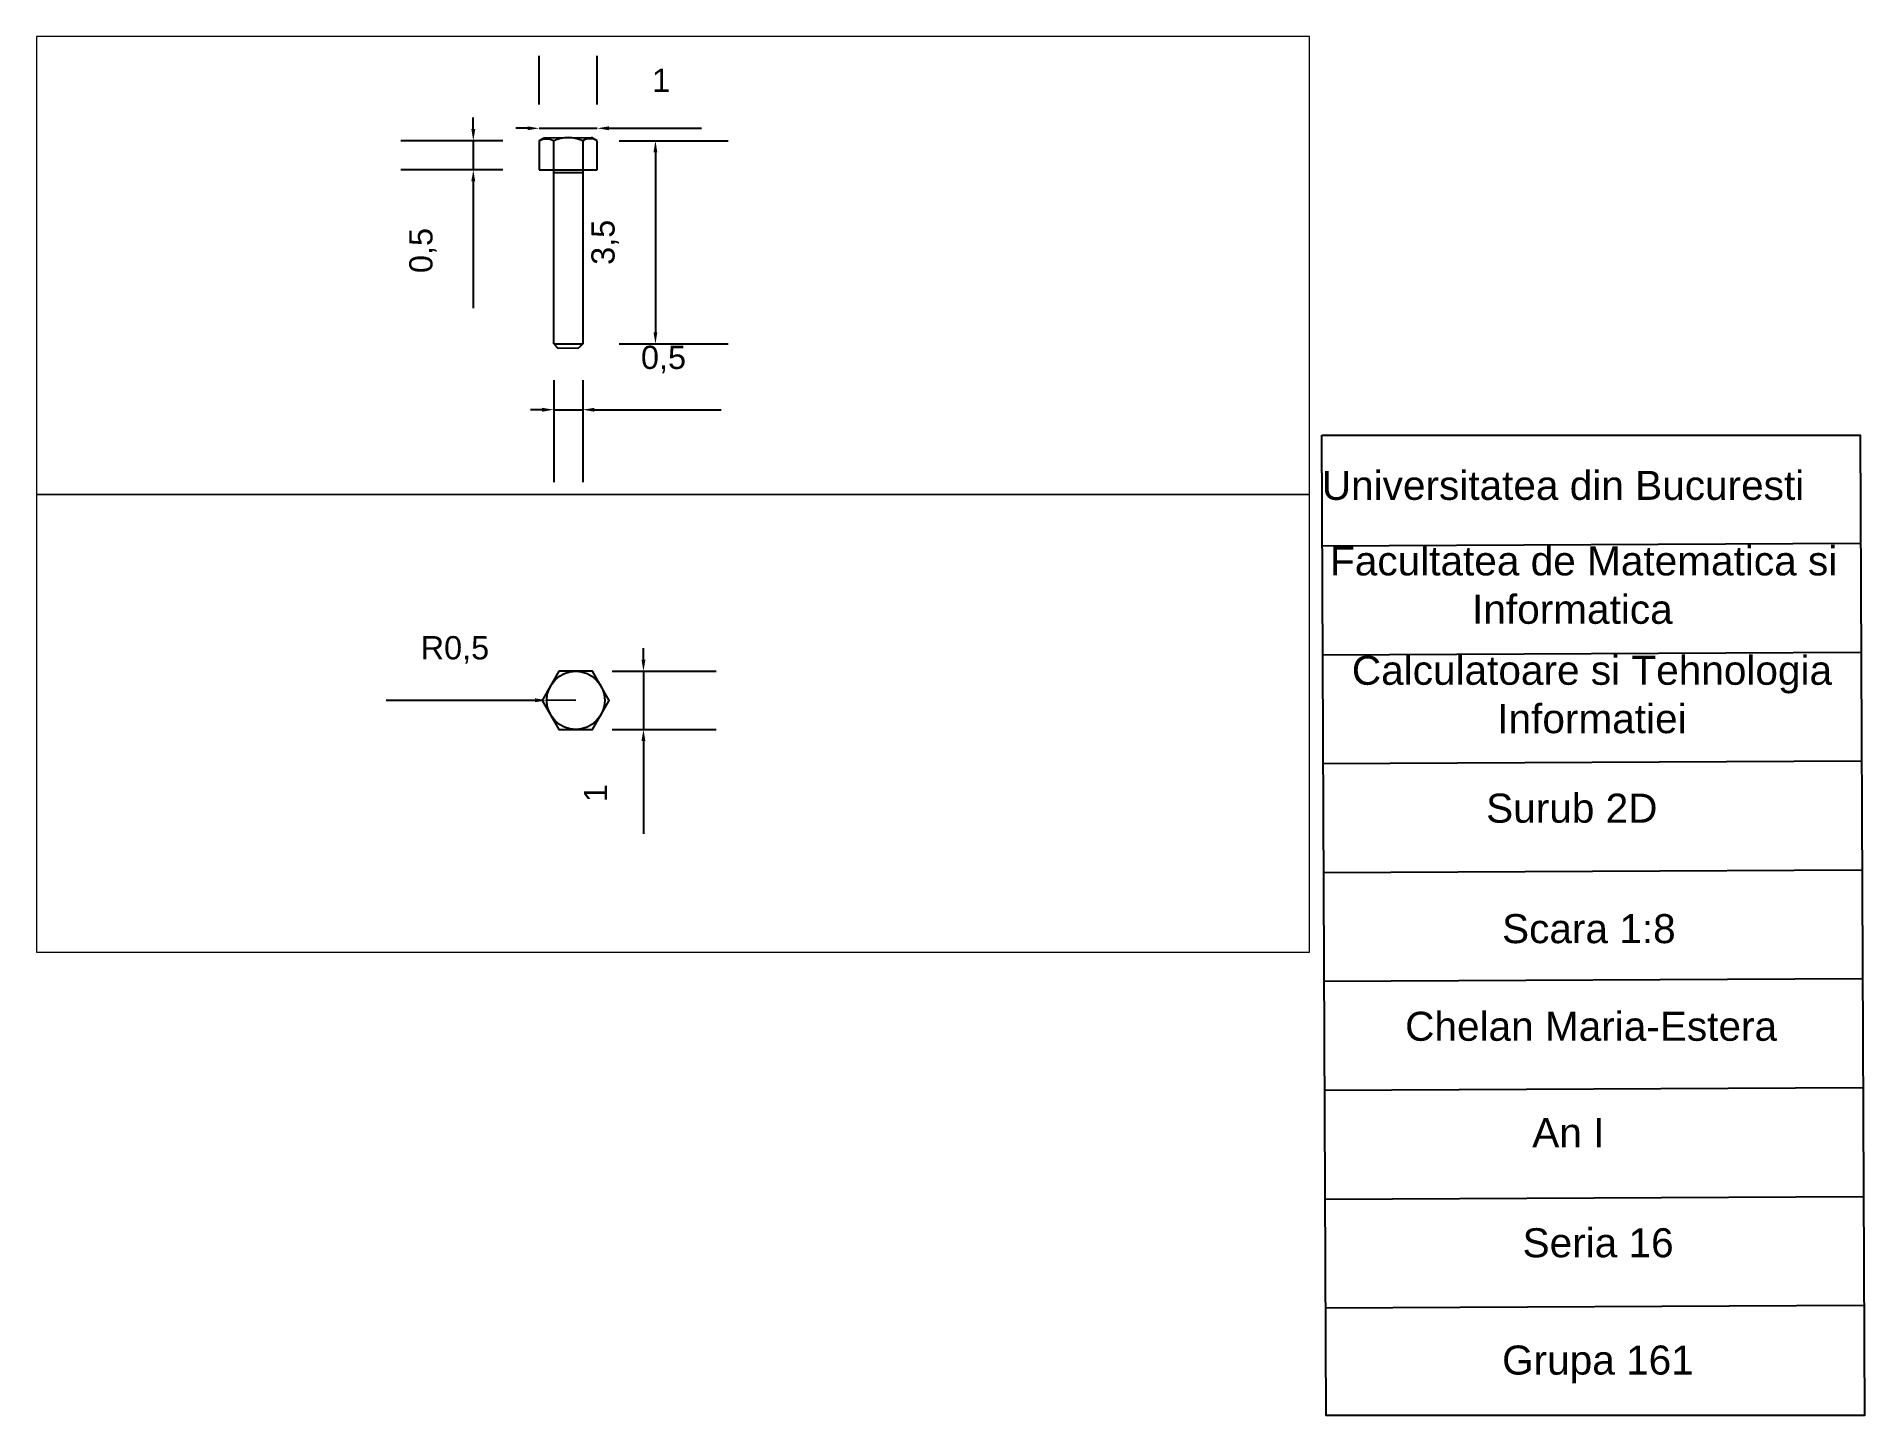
# Paper-space layout 'Layout1' of a CAD drawing. Header units: centimetres. Extents: x 6 to 257, y 0 to 190.
# The model-space entities are those that its viewports show. They can reach past a viewport. Long polylines and large blocks are cut down to what shows.
import ezdxf

# ---------------------------------------------------------------- set-up
doc = ezdxf.new("R2010")
doc.units = ezdxf.units.CM
doc.layers.get('Defpoints').update_dxf_attribs({"color": 173})
for name, color, linetype in [('Cartus Layout', 250, 'Continuous'), ('Cotare', 131, 'Continuous'), ('Surub 2D', 211, 'Continuous'), ('Viewports', 169, 'Continuous')]:
    doc.layers.add(name, color=color, linetype=linetype)
doc.styles.get("Standard").update_dxf_attribs({"font": 'arial.ttf'})
doc.styles.add('style1', font='arial.ttf', dxfattribs={"height": 4})
doc.dimstyles.new('ISO-25', dxfattribs={"dimtxt": 0.4, "dimasz": 0.2, "dimexe": 1.25, "dimexo": 0.625, "dimtad": 1, "dimtxsty": 'Standard', "dimcen": 2, "dimadec": 0, "dimazin": 0, "dimtfac": 1, "dimtmove": 0, "dimatfit": 3, "dimfxl": 1, "dimarcsym": 0})

# ---------------------------------------------------------------- blocks, each defined once
blk = doc.blocks.new('*D1')
at = {"layer": 'Cotare', "color": 0, "lineweight": -2, "transparency": 16777216}
for p, q in [((11.878, 13.657), (11.878, 13.857)), ((11.337, 13.457), (13.128, 13.457)), ((11.878, 13.457), (11.878, 12.457)), ((11.337, 12.457), (13.128, 12.457)), ((11.878, 12.257), (11.878, 10.66))]:
    blk.add_line(p, q, dxfattribs=at)
at = {"layer": 'Cotare', "color": 0, "transparency": 16777216}
for points in [[(11.844, 13.657), (11.911, 13.657), (11.878, 13.457)], [(11.844, 12.257), (11.911, 12.257), (11.878, 12.457)]]:
    blk.add_solid(points, dxfattribs=at)
at = {"layer": 'Defpoints', "color": 0, "transparency": 16777216}
for p in [(10.712, 13.457), (10.712, 12.457), (11.878, 12.457)]:
    blk.add_point(p, dxfattribs=at)
at = {"layer": 'Cotare', "color": 0, "transparency": 16777216, "insert": (11.052, 11.358), "char_height": 0.4, "attachment_point": 5, "rotation": 90}
blk.add_mtext('1', dxfattribs=at)
blk = doc.blocks.new('*D2')
at = {"layer": 'Cotare', "color": 0, "lineweight": -2, "transparency": 16777216}
for p, q in [((7.448, 12.962), (10.012, 12.958)), ((10.712, 12.957), (10.212, 12.958))]:
    blk.add_line(p, q, dxfattribs=at)
at = {"layer": 'Cotare', "color": 0, "transparency": 16777216}
blk.add_solid([(10.012, 12.992), (10.012, 12.925), (10.212, 12.958)], dxfattribs=at)
at = {"layer": 'Defpoints', "color": 0, "transparency": 16777216}
for p in [(10.212, 12.958), (10.712, 12.957)]:
    blk.add_point(p, dxfattribs=at)
at = {"layer": 'Cotare', "color": 0, "transparency": 16777216, "insert": (8.631, 13.826), "char_height": 0.4, "attachment_point": 5, "rotation": 359.9133}
blk.add_mtext('R0,5', dxfattribs=at)
blk = doc.blocks.new('*D3')
at = {"layer": 'Cotare', "color": 0, "lineweight": -2, "transparency": 16777216}
for p, q in [((28.863, 15.446), (30.74, 15.446)), ((29.49, 15.246), (29.49, 12.146)), ((28.863, 11.946), (30.74, 11.946))]:
    blk.add_line(p, q, dxfattribs=at)
at = {"layer": 'Cotare', "color": 0, "transparency": 16777216}
for points in [[(29.457, 15.246), (29.523, 15.246), (29.49, 15.446)], [(29.457, 12.146), (29.523, 12.146), (29.49, 11.946)]]:
    blk.add_solid(points, dxfattribs=at)
at = {"layer": 'Defpoints', "color": 0, "transparency": 16777216}
for p in [(28.238, 15.446), (28.238, 11.946), (29.49, 11.946)]:
    blk.add_point(p, dxfattribs=at)
at = {"layer": 'Cotare', "color": 0, "transparency": 16777216, "insert": (28.624, 13.696), "char_height": 0.4, "attachment_point": 5, "rotation": 90}
blk.add_mtext('3,5', dxfattribs=at)
blk = doc.blocks.new('*D4')
at = {"layer": 'Cotare', "color": 0, "lineweight": -2, "transparency": 16777216}
for p, q in [((26.354, 15.646), (26.354, 15.846)), ((26.863, 15.446), (25.104, 15.446)), ((26.354, 15.446), (26.354, 14.946)), ((26.863, 14.946), (25.104, 14.946)), ((26.354, 14.746), (26.354, 12.565))]:
    blk.add_line(p, q, dxfattribs=at)
at = {"layer": 'Cotare', "color": 0, "transparency": 16777216}
for points in [[(26.32, 15.646), (26.387, 15.646), (26.354, 15.446)], [(26.32, 14.746), (26.387, 14.746), (26.354, 14.946)]]:
    blk.add_solid(points, dxfattribs=at)
at = {"layer": 'Defpoints', "color": 0, "transparency": 16777216}
for p in [(27.488, 15.446), (26.354, 14.946), (27.488, 14.946)]:
    blk.add_point(p, dxfattribs=at)
at = {"layer": 'Cotare', "color": 0, "transparency": 16777216, "insert": (25.488, 13.555), "char_height": 0.4, "attachment_point": 5, "rotation": 90}
blk.add_mtext('0,5', dxfattribs=at)
blk = doc.blocks.new('*D5')
at = {"layer": 'Cotare', "color": 0, "lineweight": -2, "transparency": 16777216}
for p, q in [((27.488, 16.071), (27.488, 16.91)), ((28.488, 16.071), (28.488, 16.91)), ((27.288, 15.66), (27.088, 15.66)), ((27.488, 15.66), (28.488, 15.66)), ((28.688, 15.66), (30.286, 15.66))]:
    blk.add_line(p, q, dxfattribs=at)
at = {"layer": 'Cotare', "color": 0, "transparency": 16777216}
for points in [[(27.288, 15.693), (27.288, 15.627), (27.488, 15.66)], [(28.688, 15.693), (28.688, 15.627), (28.488, 15.66)]]:
    blk.add_solid(points, dxfattribs=at)
at = {"layer": 'Defpoints', "color": 0, "transparency": 16777216}
for p in [(27.488, 15.446), (28.488, 15.66), (28.488, 15.446)]:
    blk.add_point(p, dxfattribs=at)
at = {"layer": 'Cotare', "color": 0, "transparency": 16777216, "insert": (29.587, 16.486), "char_height": 0.4, "attachment_point": 5}
blk.add_mtext('1', dxfattribs=at)
blk = doc.blocks.new('*D6')
at = {"layer": 'Cotare', "color": 0, "lineweight": -2, "transparency": 16777216}
for p, q in [((27.738, 11.321), (27.738, 9.563)), ((28.238, 11.321), (28.238, 9.563)), ((27.538, 10.813), (27.338, 10.813)), ((27.738, 10.813), (28.238, 10.813)), ((28.438, 10.813), (30.62, 10.813))]:
    blk.add_line(p, q, dxfattribs=at)
at = {"layer": 'Cotare', "color": 0, "transparency": 16777216}
for points in [[(27.538, 10.846), (27.538, 10.779), (27.738, 10.813)], [(28.438, 10.846), (28.438, 10.779), (28.238, 10.813)]]:
    blk.add_solid(points, dxfattribs=at)
at = {"layer": 'Defpoints', "color": 0, "transparency": 16777216}
for p in [(27.738, 11.946), (28.238, 11.946), (28.238, 10.813)]:
    blk.add_point(p, dxfattribs=at)
at = {"layer": 'Cotare', "color": 0, "transparency": 16777216, "insert": (29.629, 11.678), "char_height": 0.4, "attachment_point": 5}
blk.add_mtext('0,5', dxfattribs=at)

msp = doc.modelspace()

# ---------------------------------------------------------------- linework, layer by layer
at = {"layer": 'Surub 2D'}
for p, q in [((27.488, 15.446), (27.575, 15.496)), ((27.488, 15.446), (27.488, 14.946)), ((27.575, 15.496), (28.391, 15.502)), ((27.738, 11.946), (27.738, 15.446)), ((28.238, 15.446), (28.238, 11.946)), ((28.488, 15.446), (28.391, 15.502)), ((28.488, 14.946), (28.488, 15.446)), ((27.488, 14.946), (27.738, 14.946)), ((27.738, 14.946), (28.238, 14.946)), ((27.738, 14.896), (28.238, 14.896)), ((28.238, 14.946), (28.488, 14.946)), ((27.738, 11.946), (27.809, 11.875)), ((27.738, 11.946), (28.238, 11.946)), ((27.809, 11.875), (28.173, 11.88)), ((28.238, 11.946), (28.173, 11.88))]:
    msp.add_line(p, q, dxfattribs=at)
msp.add_lwpolyline([(10.423, 13.457), (10.135, 12.957), (10.423, 12.457), (11.001, 12.457), (11.289, 12.957), (11.001, 13.457)], close=True, dxfattribs=at)
msp.add_circle((10.712, 12.957), 0.5, dxfattribs=at)
for centre, radius, start, end in [((27.613, 15.169), 0.304, 65.6997, 114.3003), ((27.988, 14.886), 0.613, 65.9384, 114.0616), ((28.363, 15.232), 0.247, 59.6611, 120.3389)]:
    msp.add_arc(centre, radius, start, end, dxfattribs=at)

# ---------------------------------------------------------------- dimensions: what is measured, and where the dimension line sits
at = {"layer": 'Cotare'}
for base, p1, p2, picture, middle in [((28.488, 15.66), (27.488, 15.446), (28.488, 15.446), '*D5', (29.587, 16.486)), ((28.238, 10.813), (27.738, 11.946), (28.238, 11.946), '*D6', (29.629, 11.678))]:
    dim = msp.add_linear_dim(base=base, p1=p1, p2=p2, dimstyle='ISO-25', dxfattribs=at)
    dim.commit()
    dim.dimension.update_dxf_attribs({"geometry": picture, "text_midpoint": middle})
for base, p1, p2, picture, middle in [((26.354, 14.946), (27.488, 15.446), (27.488, 14.946), '*D4', (25.488, 13.555)), ((29.49, 11.946), (28.238, 15.446), (28.238, 11.946), '*D3', (28.624, 13.696)), ((11.878, 12.457), (10.712, 13.457), (10.712, 12.457), '*D1', (11.052, 11.358))]:
    dim = msp.add_linear_dim(base=base, p1=p1, p2=p2, angle=90, dimstyle='ISO-25', dxfattribs=at)
    dim.commit()
    dim.dimension.update_dxf_attribs({"geometry": picture, "text_midpoint": middle})
dim = msp.add_radius_dim(center=(10.712, 12.957), mpoint=(10.212, 12.958), dimstyle='ISO-25', dxfattribs=at)
dim.commit()
dim.dimension.update_dxf_attribs({"geometry": '*D2', "text_midpoint": (8.631, 13.826)})

psp = doc.layouts.get("Layout1")

# ---------------------------------------------------------------- linework, layer by layer
at = {"layer": 'Cartus Layout'}
for p, q in [((182.69, 119.96), (256.84, 120.33)), ((182.76, 104.96), (256.91, 105.33)), ((182.84, 89.96), (256.99, 90.33)), ((182.92, 74.96), (257.06, 75.33)), ((182.99, 59.96), (257.14, 60.33)), ((183.07, 44.96), (257.22, 45.33)), ((183.14, 29.96), (257.29, 30.33)), ((183.22, 14.96), (257.37, 15.34))]:
    psp.add_line(p, q, dxfattribs=at)
psp.add_lwpolyline([(182.69, 135.21), (256.84, 135.21), (257.44, 0.15), (183.3, 0.15)], close=True, dxfattribs=at)

# ---------------------------------------------------------------- texts
at = {"insert": (205.33, 85.82), "char_height": 4, "attachment_point": 1}
psp.add_mtext_dynamic_manual_height_columns('{\\fArial|b0|i0|c238|p34;S}urub{\\fArial|b0|i0|c238|p34; 2D}', width=27.7519, gutter_width=12.5, heights=[0], dxfattribs=at)
at = {"layer": 'Cartus Layout', "style": 'style1'}
psp.add_text('Universitatea din Bucuresti', height=4, dxfattribs=at).set_placement((182.69, 126.29))
at = {"layer": 'Cartus Layout', "char_height": 4, "style": 'style1'}
for s, width, gutter_width, heights, insert, attachment_point in [('{\\fArial|b0|i0|c238|p34;  Facultatea de Matematica si Informatica}', 74.2245, 48.65, [0], (217.21, 109.16), 8), ('{\\fArial|b0|i0|c238|p34;Calculatoare si Tehnologia Informatiei}', 74.0728, 20, [0], (219.91, 94.09), 8), ('{\\fArial|b0|i0|c238|p34;Scara 1}:8', 74.2245, 20, [0], (219.48, 65.16), 8), ('{\\fArial|b0|i0|c238|p34;Chelan Maria-Estera}', 63.0796, 20, [10.16], (219.79, 51.71), 8), ('{\\fArial|b0|i0|c238|p34;An I}', 18.8429, 20, [0], (216.65, 37.11), 8), ('{\\fArial|b0|i0|c238|p34;Seria 16}', 26.0289, 20, [9], (210.35, 25.94), 1), ('{\\fArial|b0|i0|c238|p34;Grupa 161}', 32.7864, 20, [0], (207.53, 9.78), 1)]:
    psp.add_mtext_dynamic_manual_height_columns(s, width=width, gutter_width=gutter_width, heights=heights, dxfattribs=dict(at, insert=insert, attachment_point=attachment_point))

# ---------------------------------------------------------------- viewports
at = {"layer": 'Viewports'}
psp.add_viewport(center=(93.31, 158.59), size=(175.35, 63.0796), view_center_point=(29.792, 13.298), view_height=7.88495, status=3, dxfattribs=at)
psp.add_viewport(center=(93.31, 95.51), size=(175.35, 63.0796), view_center_point=(12.386, 12.562), view_height=7.88495, dxfattribs=at)

doc.saveas('drawing.dxf')
